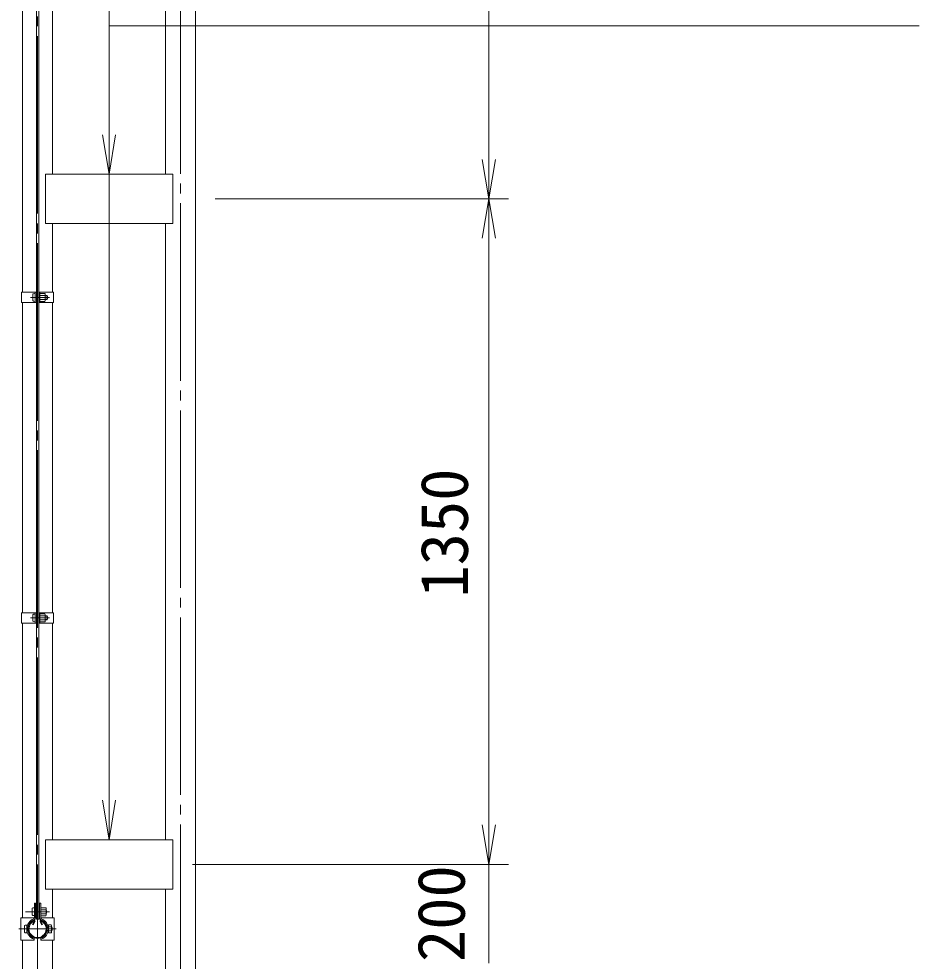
# Model space of a CAD drawing. Units: millimetres, scale not verified. Extents: x -8400 to 8400, y -5940 to 5940.
# Drawn here: x -1627 to 199, y -2436 to -525 of the extents above; entities that cross this region are included whole.
import ezdxf
from ezdxf.enums import TextEntityAlignment as Align

# ---------------------------------------------------------------- set-up
doc = ezdxf.new("R2010")
doc.units = ezdxf.units.MM
doc.header["$LTSCALE"] = 20
doc.linetypes.add('LONG_CHAIN', pattern=[21, 18, -1, 1, -1])
for name, color, linetype, lineweight in [('0-3_D-STR1', 1, 'Continuous', 9), ('0-6_D-BMK', 2, 'LONG_CHAIN', 9), ('0-7_D-STR-DIM', 7, 'Continuous', 9), ('0-8_0', 7, 'Continuous', 9), ('0-9_D-STR3', 3, 'Continuous', 9), ('0-C_D-STR-TXT', 7, 'Continuous', 9)]:
    doc.layers.add(name, color=color, linetype=linetype, lineweight=lineweight)
doc.styles.add('ＭＳ ゴシック', font='')
doc.styles.get('ＭＳ ゴシック').set_extended_font_data('MS Gothic')

# ---------------------------------------------------------------- blocks, each defined once
blk = doc.blocks.new('_Open')
at = {"layer": '0-8_0'}
blk.add_line((-20, 3.333), (0, 0), dxfattribs=at)
blk.add_lwpolyline([(-20, -3.333), (0, 0), (-20, 0)], dxfattribs=at)

msp = doc.modelspace()

# ---------------------------------------------------------------- linework, layer by layer
at = {"layer": '0-3_D-STR1'}
for p, q in [((-1329.08, -839.98), (-1329.08, 610.02)), ((-1619.08, -1079.48), (-1619.08, -481.53)), ((-1558.58, -481.53), (-1558.58, -839.98)), ((-1314.83, -839.98), (-1572.83, -839.98)), ((-1572.83, -839.98), (-1572.83, -939.98)), ((-1314.83, -839.98), (-1314.83, -939.98)), ((-1314.83, -939.98), (-1572.83, -939.98)), ((-1558.58, -939.98), (-1558.58, -1079.48)), ((-1329.08, -2189.98), (-1329.08, -939.98)), ((-1619.08, -1729.48), (-1619.08, -1100.48)), ((-1558.58, -1100.48), (-1558.58, -1729.48)), ((-1619.08, -2348.43), (-1619.08, -1750.48)), ((-1558.58, -1750.48), (-1558.58, -2189.98)), ((-1314.83, -2189.98), (-1572.83, -2189.98)), ((-1572.83, -2189.98), (-1572.83, -2289.98)), ((-1314.83, -2189.98), (-1314.83, -2289.98)), ((-1314.83, -2289.98), (-1572.83, -2289.98)), ((-1558.58, -2289.98), (-1558.58, -2348.43)), ((-1595.51, -2355.6), (-1599.02, -2361.68)), ((-1599.02, -2361.68), (-1597.63, -2362.48)), ((-1594.12, -2356.4), (-1597.63, -2362.48)), ((-1583.55, -2356.4), (-1580.04, -2362.48)), ((-1582.16, -2355.6), (-1578.65, -2361.68)), ((-1578.65, -2361.68), (-1580.04, -2362.48)), ((-1558.58, -2393.43), (-1558.58, -3119.98))]:
    msp.add_line(p, q, dxfattribs=at)
for points in [[(-1268.58, 722.02), (-1268.58, -3119.98), (-1329.08, -3119.98), (-1329.08, -2289.98)], [(-1558.58, -3119.98), (-1619.08, -3119.98), (-1619.08, -2393.43)]]:
    msp.add_lwpolyline(points, dxfattribs=at)
for centre, radius, start, end in [((-1588.83, -2370.93), 19.05, 114.32478, 65.67522), ((-1588.83, -2370.93), 17.45, 114.32478, 65.67522), ((-1595.85, -2355.4), 2, 330, 114.32478), ((-1595.85, -2355.4), 0.401, 330, 114.32478), ((-1581.81, -2355.4), 2, 65.67522, 210), ((-1581.81, -2355.4), 0.401, 65.67522, 210)]:
    msp.add_arc(centre, radius, start, end, dxfattribs=at)
at = {"layer": '0-6_D-BMK'}
for p, q in [((-1588.83, 1540.02), (-1588.83, -3170.98)), ((-1298.83, 781.02), (-1298.83, -3170.98)), ((-1603.38, -1089.98), (-1564.78, -1089.98)), ((-1603.38, -1739.98), (-1564.78, -1739.98)), ((-1613.27, -2335.93), (-1564.39, -2335.93)), ((-1626.8, -2370.93), (-1550.87, -2370.93))]:
    msp.add_line(p, q, dxfattribs=at)
at = {"layer": '0-7_D-STR-DIM'}
for p, q in [((-673.83, -809.98), (-673.83, 630.02)), ((-1228.58, -889.98), (-633.83, -889.98)), ((-1228.58, -889.98), (-633.83, -889.98)), ((-673.83, -2159.98), (-673.83, -969.98)), ((-673.83, -2159.98), (-673.83, -2079.98)), ((-1274.83, -2239.98), (-633.83, -2239.98)), ((-1274.83, -2239.98), (-633.83, -2239.98)), ((-673.83, -2439.98), (-673.83, -2239.98))]:
    msp.add_line(p, q, dxfattribs=at)
at = {"layer": '0-9_D-STR3'}
for p, q in [((-1591.08, -479.03), (-1591.08, -2350.93)), ((-1586.58, -479.03), (-1586.58, -2350.93)), ((-1621.38, -1079.48), (-1621.38, -1100.48)), ((-1591.08, -1079.48), (-1621.38, -1079.48)), ((-1598.18, -1083.48), (-1598.18, -1096.48)), ((-1593.38, -1079.48), (-1593.38, -1100.48)), ((-1593.38, -1081.98), (-1593.38, -1097.98)), ((-1586.58, -1079.48), (-1556.28, -1079.48)), ((-1584.28, -1079.48), (-1584.28, -1100.48)), ((-1574.28, -1081.88), (-1584.28, -1081.88)), ((-1584.28, -1081.88), (-1584.28, -1098.08)), ((-1574.28, -1085.93), (-1584.28, -1085.93)), ((-1573.28, -1083.75), (-1573.28, -1096.09)), ((-1573.28, -1085.98), (-1569.38, -1085.98)), ((-1573.28, -1086.66), (-1569.06, -1086.66)), ((-1569.38, -1085.98), (-1569.38, -1093.98)), ((-1556.28, -1079.48), (-1556.28, -1100.48)), ((-1591.08, -1100.48), (-1621.38, -1100.48)), ((-1586.58, -1100.48), (-1556.28, -1100.48)), ((-1574.28, -1094.03), (-1584.28, -1094.03)), ((-1574.28, -1098.08), (-1584.28, -1098.08)), ((-1573.28, -1093.3), (-1569.06, -1093.3)), ((-1573.28, -1093.98), (-1569.38, -1093.98)), ((-1621.38, -1729.48), (-1621.38, -1750.48)), ((-1591.08, -1729.48), (-1621.38, -1729.48)), ((-1598.18, -1733.48), (-1598.18, -1746.48)), ((-1593.38, -1729.48), (-1593.38, -1750.48)), ((-1593.38, -1731.98), (-1593.38, -1747.98)), ((-1586.58, -1729.48), (-1556.28, -1729.48)), ((-1584.28, -1729.48), (-1584.28, -1750.48)), ((-1574.28, -1731.88), (-1584.28, -1731.88)), ((-1584.28, -1731.88), (-1584.28, -1748.08)), ((-1574.28, -1735.93), (-1584.28, -1735.93)), ((-1573.28, -1733.75), (-1573.28, -1746.09)), ((-1573.28, -1735.98), (-1569.38, -1735.98)), ((-1573.28, -1736.66), (-1569.06, -1736.66)), ((-1569.38, -1735.98), (-1569.38, -1743.98)), ((-1556.28, -1729.48), (-1556.28, -1750.48)), ((-1591.08, -1750.48), (-1621.38, -1750.48)), ((-1586.58, -1750.48), (-1556.28, -1750.48)), ((-1574.28, -1744.03), (-1584.28, -1744.03)), ((-1574.28, -1748.08), (-1584.28, -1748.08)), ((-1573.28, -1743.3), (-1569.06, -1743.3)), ((-1573.28, -1743.98), (-1569.38, -1743.98)), ((-1600.13, -2329.43), (-1600.13, -2342.43)), ((-1595.33, -2318.93), (-1595.33, -2348.5)), ((-1595.33, -2318.93), (-1593.03, -2318.93)), ((-1593.03, -2318.93), (-1593.03, -2348.5)), ((-1591.33, -2330.61), (-1593.03, -2330.61)), ((-1591.33, -2330.61), (-1591.33, -2341.25)), ((-1584.63, -2318.93), (-1584.63, -2348.5)), ((-1584.63, -2318.93), (-1582.33, -2318.93)), ((-1582.33, -2318.93), (-1582.33, -2348.5)), ((-1572.33, -2327.83), (-1582.33, -2327.83)), ((-1571.33, -2329.7), (-1571.33, -2342.04)), ((-1622.48, -2348.43), (-1595.33, -2348.43)), ((-1622.48, -2348.43), (-1622.48, -2393.43)), ((-1591.33, -2341.25), (-1593.03, -2341.25)), ((-1591.33, -2331.93), (-1591.08, -2331.93)), ((-1591.33, -2339.93), (-1591.08, -2339.93)), ((-1591.08, -2350.93), (-1586.58, -2350.93)), ((-1586.58, -2331.93), (-1584.63, -2331.93)), ((-1586.58, -2339.93), (-1584.63, -2339.93)), ((-1572.33, -2331.88), (-1582.33, -2331.88)), ((-1582.33, -2331.93), (-1582.13, -2331.93)), ((-1582.33, -2339.93), (-1582.13, -2339.93)), ((-1572.33, -2339.98), (-1582.33, -2339.98)), ((-1572.33, -2344.03), (-1582.33, -2344.03)), ((-1582.33, -2348.43), (-1555.18, -2348.43)), ((-1571.33, -2331.93), (-1571.33, -2339.93)), ((-1571.33, -2332.61), (-1571.01, -2332.61)), ((-1571.33, -2339.25), (-1571.01, -2339.25)), ((-1555.18, -2348.43), (-1555.18, -2393.43)), ((-1615.63, -2364.43), (-1615.63, -2377.43)), ((-1610.83, -2362.93), (-1610.83, -2378.93)), ((-1610.47, -2366.93), (-1610.83, -2366.93)), ((-1566.83, -2366.93), (-1567.2, -2366.93)), ((-1561.33, -2362.83), (-1566.83, -2362.83)), ((-1566.83, -2362.83), (-1566.83, -2379.03)), ((-1561.33, -2366.88), (-1566.83, -2366.88)), ((-1560.33, -2364.7), (-1560.33, -2377.04)), ((-1560.33, -2366.93), (-1559.83, -2366.93)), ((-1560.33, -2366.93), (-1559.83, -2366.93)), ((-1560.33, -2367.61), (-1559.51, -2367.61)), ((-1559.83, -2366.93), (-1559.83, -2374.93)), ((-1610.47, -2374.93), (-1610.83, -2374.93)), ((-1566.83, -2374.93), (-1567.2, -2374.93)), ((-1561.33, -2374.98), (-1566.83, -2374.98)), ((-1561.33, -2379.03), (-1566.83, -2379.03)), ((-1560.33, -2374.25), (-1559.51, -2374.25)), ((-1560.33, -2374.93), (-1559.83, -2374.93)), ((-1560.33, -2374.93), (-1559.83, -2374.93)), ((-1622.48, -2393.43), (-1595.53, -2393.43)), ((-1595.53, -2389.46), (-1596.32, -2391.62)), ((-1595.53, -2389.46), (-1595.53, -2393.43)), ((-1582.13, -2389.46), (-1582.13, -2393.43)), ((-1582.13, -2389.46), (-1581.35, -2391.62)), ((-1582.13, -2393.43), (-1555.18, -2393.43))]:
    msp.add_line(p, q, dxfattribs=at)
for centre, radius, start, end in [((-1575.82, -1083.9), 2.54, 307.21089, 52.78911), ((-1581.98, -1089.98), 8.7, 332.26063, 27.73937), ((-1576.88, -1089.98), 8.5, 331.92751, 28.07249), ((-1575.83, -1096.05), 2.55, 307.42505, 52.57495), ((-1575.82, -1733.9), 2.54, 307.21089, 52.78911), ((-1581.98, -1739.98), 8.7, 332.26063, 27.73937), ((-1576.88, -1739.98), 8.5, 331.92751, 28.07249), ((-1575.83, -1746.05), 2.55, 307.42505, 52.57495), ((-1573.87, -2329.85), 2.54, 307.21089, 52.78911), ((-1588.83, -2370.93), 22, 110.1633, 250.11694), ((-1597.33, -2348.5), 2, 297.27961, 0), ((-1597.33, -2348.5), 4.3, 294.96438, 0), ((-1580.33, -2348.5), 4.3, 180, 245.03562), ((-1580.33, -2348.5), 2, 180, 242.72039), ((-1588.83, -2370.93), 22, 289.88306, 69.8367), ((-1580.03, -2335.93), 8.7, 332.26063, 27.73937), ((-1573.88, -2342), 2.55, 307.42505, 52.57495), ((-1578.83, -2335.93), 8.5, 331.92751, 28.07249), ((-1588.83, -2370.93), 19.7, 109.83718, 250.11694), ((-1588.83, -2370.93), 19.7, 289.88306, 70.16282), ((-1562.87, -2364.85), 2.54, 307.21089, 52.78911), ((-1569.03, -2370.93), 8.7, 332.26063, 27.73937), ((-1567.33, -2370.93), 8.5, 331.92751, 28.07249), ((-1562.88, -2377), 2.55, 307.42505, 52.57495)]:
    msp.add_arc(centre, radius, start, end, dxfattribs=at)
for centre, start_param, end_param in [((-1593.38, -1083.48), 1.5707963, 3.1415927), ((-1593.38, -1096.48), 3.1415927, 4.712389), ((-1593.38, -1733.48), 1.5707963, 3.1415927), ((-1593.38, -1746.48), 3.1415927, 4.712389), ((-1595.33, -2329.43), 1.5707963, 3.1415927), ((-1595.33, -2342.43), 3.1415927, 4.712389), ((-1610.83, -2364.43), 1.5707963, 3.1415927), ((-1610.83, -2377.43), 3.1415927, 4.712389)]:
    msp.add_ellipse(centre, major_axis=(4.8, 0), ratio=0.3125, start_param=start_param, end_param=end_param, dxfattribs=at)
at = {"layer": '0-C_D-STR-TXT'}
for q in [(-1443.83, -2187.98), (-1443.83, -837.98)]:
    msp.add_line((-1443.83, -538.77), q, dxfattribs=at)
msp.add_lwpolyline([(198.93, -538.77), (-1443.83, -538.77), (-1443.83, 608.02)], dxfattribs=at)

# ---------------------------------------------------------------- block references
at = {"layer": '0-7_D-STR-DIM', "xscale": 4, "yscale": 4}
for p, rotation in [((-673.83, -889.98), 270), ((-673.83, -889.98), 90), ((-673.83, -2239.98), 270), ((-673.83, -2239.98), 270)]:
    msp.add_blockref('_Open', p, dxfattribs=dict(at, rotation=rotation))
at = {"layer": '0-C_D-STR-TXT', "xscale": 4, "yscale": 4, "rotation": 270}
for p in [(-1443.83, -839.98), (-1443.83, -2189.98)]:
    msp.add_blockref('_Open', p, dxfattribs=at)

# ---------------------------------------------------------------- texts
at = {"layer": '0-7_D-STR-DIM', "style": 'ＭＳ ゴシック'}
for s, p in [('1350', (-687.33, -1698.78)), ('200', (-693.63, -2437.98))]:
    msp.add_text(s, height=96.19, rotation=90, dxfattribs=at).set_placement(p, align=Align.BOTTOM_LEFT)

doc.saveas('drawing.dxf')
